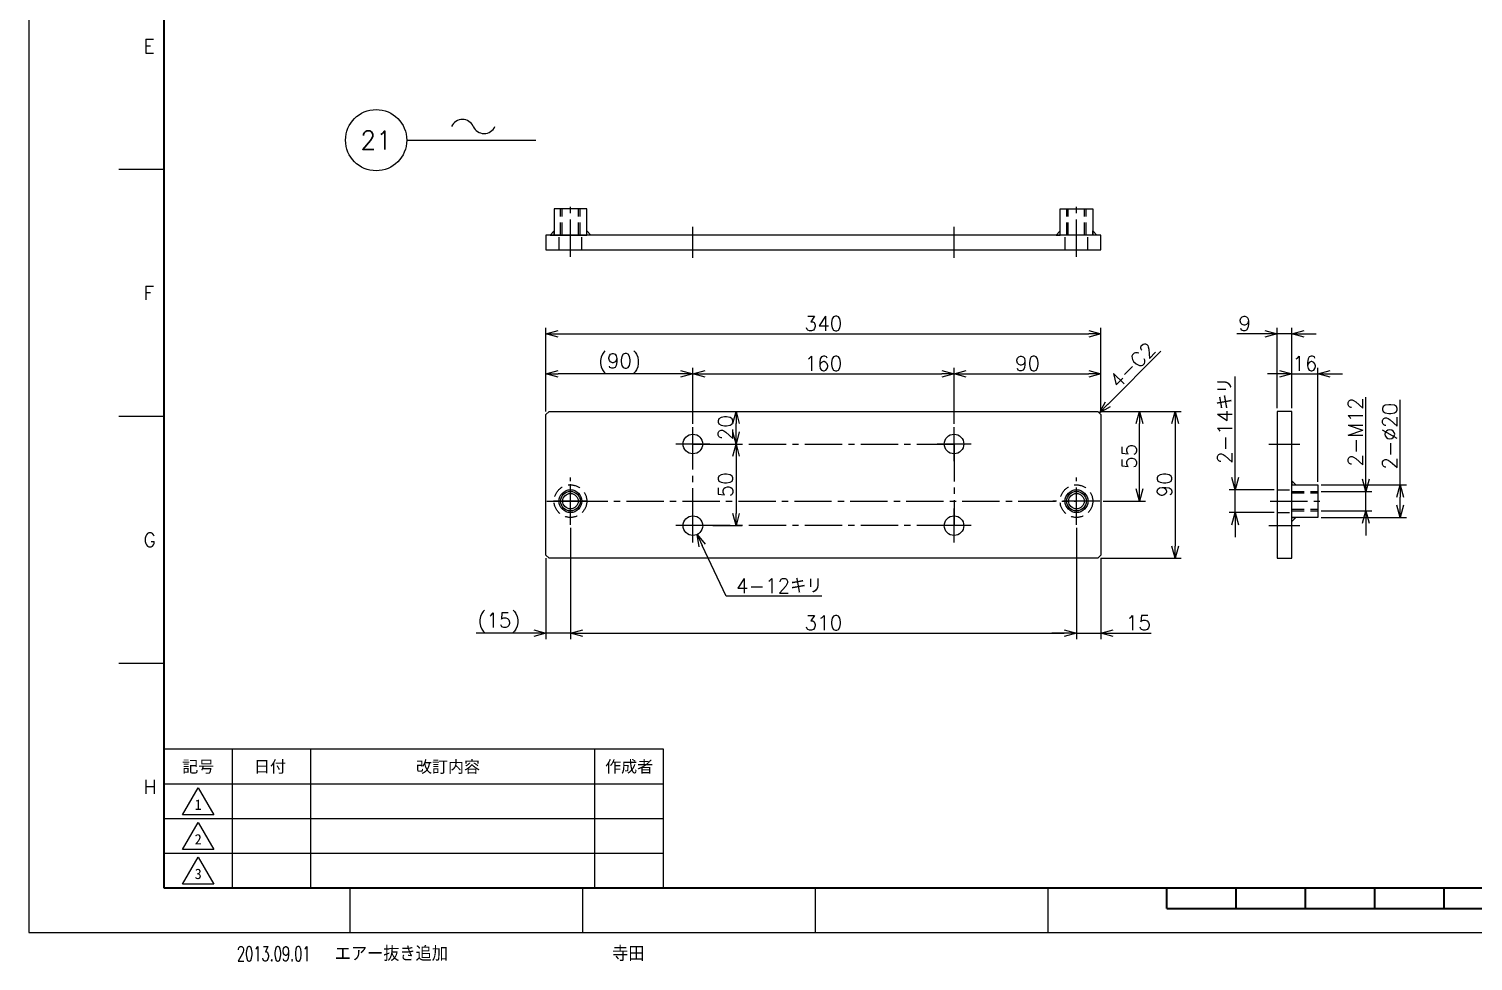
# Model space of a CAD drawing. Header units: millimetres. Extents: x 0 to 1764, y -17 to 1242.
# Drawn here: x 0 to 885, y -17 to 554 of the extents above; entities that cross this region are included whole.
import ezdxf
from ezdxf import colors
from ezdxf.entities.mleader import LeaderData, LeaderLine
from ezdxf.enums import TextEntityAlignment as Align
from ezdxf.math import Vec2, Vec3

# ---------------------------------------------------------------- set-up
doc = ezdxf.new("R2010")
doc.units = ezdxf.units.MM
doc.header["$LTSCALE"] = 1.2
doc.header["$PDMODE"] = 99
doc.header["$PDSIZE"] = 1
doc.linetypes.add('CENTER2', pattern=[28.575, 19.05, -3.175, 3.175, -3.175])
doc.linetypes.add('HIDDEN', pattern=[9.525, 6.35, -3.175])
for name, color, linetype, lineweight in [('04_HIDDEN', 2, 'HIDDEN', 13), ('05_CENTER', 4, 'CENTER2', 13), ('08_DIM', 3, 'Continuous', 13), ('90_FRAME', 5, 'Continuous', 35)]:
    doc.layers.add(name, color=color, linetype=linetype, lineweight=lineweight)
doc.layers.add('91_BLANK', color=5, linetype='Continuous', lineweight=0, plot=False)
doc.styles.add('KSS_TXT', font='txt.shx', dxfattribs={"bigfont": 'extfont2.shx'})
doc.styles.add('MS_G', font='MS Gothic.ttf')
doc.styles.get("Standard").update_dxf_attribs({"font": 'txt.shx', "bigfont": 'extfont2.shx'})
doc.styles.add('表題用', font='MS PGothic.ttf')
doc.dimstyles.new('KSS_DIM', dxfattribs={"dimscale": 3, "dimtxt": 3, "dimasz": 2.5, "dimexe": 1.25, "dimexo": 0.625, "dimtad": 1, "dimdsep": 46, "dimtxsty": 'KSS_TXT', "dimblk": 'OPEN30', "dimcen": 0, "dimazin": 2, "dimtfac": 0.75, "dimtmove": 0, "dimatfit": 3, "dimldrblk": 'OPEN30', "dimfxl": 1.25, "dimtolj": 1, "dimarcsym": 0})
doc.dimstyles.new('KSS_DIM$3', dxfattribs={"dimscale": 3, "dimtxt": 3, "dimasz": 2.5, "dimexe": 1.25, "dimexo": 0.625, "dimtad": 1, "dimtih": 1, "dimtoh": 1, "dimdsep": 46, "dimtxsty": 'KSS_TXT', "dimblk": 'OPEN30', "dimcen": 0, "dimazin": 2, "dimtfac": 0.75, "dimtofl": 0, "dimtmove": 0, "dimatfit": 3, "dimldrblk": 'OPEN30', "dimfxl": 1.25, "dimtolj": 1, "dimarcsym": 0})

# ---------------------------------------------------------------- blocks, each defined once
blk = doc.blocks.new('AM_BALLOON1')
at = {"transparency": 16777216}
blk.add_circle((0, 0), 5, dxfattribs=at)
blk.add_attdef('B_NUMBER', text='', height=3, dxfattribs=at).set_placement((0, 0), align=Align.MIDDLE_CENTER)
blk = doc.blocks.new('_OPEN')
at = {"color": 0, "linetype": 'ByBlock'}
for p, q in [((-1, 0.17), (0, 0)), ((0, 0), (-1, -0.17)), ((0, 0), (-1, 0))]:
    blk.add_line(p, q, dxfattribs=at)
blk = doc.blocks.new('M12Tz_1')
at = {"color": 0}
for radius in [6, 4.75]:
    blk.add_circle((0, 0), radius, dxfattribs=at)
at = {"layer": '05_CENTER'}
for p, q in [((0, -10.33), (0, 10.33)), ((10.33, 0), (-10.33, 0))]:
    blk.add_line(p, q, dxfattribs=at)
blk = doc.blocks.new('_Open30')
at = {"color": 0, "linetype": 'ByBlock', "lineweight": -2}
for p, q in [((-1, 0.27), (0, 0)), ((0, 0), (-1, -0.27)), ((0, 0), (-1, 0))]:
    blk.add_line(p, q, dxfattribs=at)
blk = doc.blocks.new('*D208')
at = {"layer": '08_DIM', "color": 0, "lineweight": -2, "transparency": 16777216}
for p, q in [((316.78, 319.15), (316.78, 346.02)), ((406.78, 311.56), (406.78, 346.02)), ((399.28, 342.27), (324.28, 342.27))]:
    blk.add_line(p, q, dxfattribs=at)
at = {"layer": 'Defpoints', "color": 0, "transparency": 16777216}
for p in [(316.78, 342.27), (316.78, 317.27), (406.78, 309.68)]:
    blk.add_point(p, dxfattribs=at)
at = {"layer": '08_DIM', "color": 0, "lineweight": -2, "transparency": 16777216, "xscale": 7.5, "yscale": 7.5, "zscale": 7.5, "rotation": 180}
blk.add_blockref('_Open30', (316.78, 342.27), dxfattribs=at)
at = {"layer": '08_DIM', "color": 0, "lineweight": -2, "transparency": 16777216, "xscale": 7.5, "yscale": 7.5, "zscale": 7.5}
blk.add_blockref('_Open30', (406.78, 342.27), dxfattribs=at)
at = {"layer": '08_DIM', "color": 0, "transparency": 16777216, "insert": (361.78, 348.65), "char_height": 9, "attachment_point": 5, "style": 'KSS_TXT'}
blk.add_mtext('\\A1;(90)', dxfattribs=at)
blk = doc.blocks.new('*D209')
at = {"layer": '08_DIM', "color": 0, "lineweight": -2, "transparency": 16777216}
for p, q in [((316.78, 319.15), (316.78, 370.51)), ((324.28, 366.76), (649.28, 366.76)), ((656.78, 319.15), (656.78, 370.51))]:
    blk.add_line(p, q, dxfattribs=at)
at = {"layer": 'Defpoints', "color": 0, "transparency": 16777216}
for p in [(656.78, 366.76), (316.78, 317.27), (656.78, 317.27)]:
    blk.add_point(p, dxfattribs=at)
at = {"layer": '08_DIM', "color": 0, "lineweight": -2, "transparency": 16777216, "xscale": 7.5, "yscale": 7.5, "zscale": 7.5, "rotation": 180}
blk.add_blockref('_Open30', (316.78, 366.76), dxfattribs=at)
at = {"layer": '08_DIM', "color": 0, "lineweight": -2, "transparency": 16777216, "xscale": 7.5, "yscale": 7.5, "zscale": 7.5}
blk.add_blockref('_Open30', (656.78, 366.76), dxfattribs=at)
at = {"layer": '08_DIM', "color": 0, "transparency": 16777216, "insert": (486.78, 373.13), "char_height": 9, "attachment_point": 5, "style": 'KSS_TXT'}
blk.add_mtext('\\A1;340', dxfattribs=at)
blk = doc.blocks.new('*D210')
at = {"layer": '08_DIM', "color": 0, "lineweight": -2, "transparency": 16777216}
for p, q in [((406.78, 311.56), (406.78, 346.02)), ((566.78, 311.56), (566.78, 346.02)), ((414.28, 342.27), (559.28, 342.27))]:
    blk.add_line(p, q, dxfattribs=at)
at = {"layer": 'Defpoints', "color": 0, "transparency": 16777216}
for p in [(566.78, 342.27), (406.78, 309.68), (566.78, 309.68)]:
    blk.add_point(p, dxfattribs=at)
at = {"layer": '08_DIM', "color": 0, "lineweight": -2, "transparency": 16777216, "xscale": 7.5, "yscale": 7.5, "zscale": 7.5, "rotation": 180}
blk.add_blockref('_Open30', (406.78, 342.27), dxfattribs=at)
at = {"layer": '08_DIM', "color": 0, "lineweight": -2, "transparency": 16777216, "xscale": 7.5, "yscale": 7.5, "zscale": 7.5}
blk.add_blockref('_Open30', (566.78, 342.27), dxfattribs=at)
at = {"layer": '08_DIM', "color": 0, "transparency": 16777216, "insert": (486.78, 348.65), "char_height": 9, "attachment_point": 5, "style": 'KSS_TXT'}
blk.add_mtext('\\A1;160', dxfattribs=at)
blk = doc.blocks.new('*D211')
at = {"layer": '08_DIM', "color": 0, "lineweight": -2, "transparency": 16777216}
for p, q in [((419.06, 319.27), (436.95, 319.27)), ((433.2, 306.77), (433.2, 311.77)), ((419.06, 299.27), (436.95, 299.27))]:
    blk.add_line(p, q, dxfattribs=at)
at = {"layer": 'Defpoints', "color": 0, "transparency": 16777216}
for p in [(417.19, 319.27), (433.2, 319.27), (417.19, 299.27)]:
    blk.add_point(p, dxfattribs=at)
at = {"layer": '08_DIM', "color": 0, "lineweight": -2, "transparency": 16777216, "xscale": 7.5, "yscale": 7.5, "zscale": 7.5}
for p, rotation in [((433.2, 319.27), 90), ((433.2, 299.27), 270)]:
    blk.add_blockref('_Open30', p, dxfattribs=dict(at, rotation=rotation))
at = {"layer": '08_DIM', "color": 0, "transparency": 16777216, "insert": (426.83, 309.27), "char_height": 9, "attachment_point": 5, "rotation": 90, "style": 'KSS_TXT'}
blk.add_mtext('\\A1;20', dxfattribs=at)
blk = doc.blocks.new('*D212')
at = {"layer": '08_DIM', "color": 0, "lineweight": -2, "transparency": 16777216}
for p, q in [((419.06, 299.27), (436.95, 299.27)), ((433.2, 291.77), (433.2, 256.77)), ((419.06, 249.27), (436.95, 249.27))]:
    blk.add_line(p, q, dxfattribs=at)
at = {"layer": 'Defpoints', "color": 0, "transparency": 16777216}
for p in [(417.19, 299.27), (417.19, 249.27), (433.2, 249.27)]:
    blk.add_point(p, dxfattribs=at)
at = {"layer": '08_DIM', "color": 0, "lineweight": -2, "transparency": 16777216, "xscale": 7.5, "yscale": 7.5, "zscale": 7.5}
for p, rotation in [((433.2, 299.27), 90), ((433.2, 249.27), 270)]:
    blk.add_blockref('_Open30', p, dxfattribs=dict(at, rotation=rotation))
at = {"layer": '08_DIM', "color": 0, "transparency": 16777216, "insert": (426.83, 274.27), "char_height": 9, "attachment_point": 5, "rotation": 90, "style": 'KSS_TXT'}
blk.add_mtext('\\A1;50', dxfattribs=at)
blk = doc.blocks.new('*D213')
at = {"layer": '08_DIM', "color": 0, "lineweight": -2, "transparency": 16777216}
for p, q in [((656.65, 319.27), (684.16, 319.27)), ((680.41, 271.77), (680.41, 311.77)), ((658.05, 264.27), (684.16, 264.27))]:
    blk.add_line(p, q, dxfattribs=at)
at = {"layer": 'Defpoints', "color": 0, "transparency": 16777216}
for p in [(654.78, 319.27), (680.41, 319.27), (656.18, 264.27)]:
    blk.add_point(p, dxfattribs=at)
at = {"layer": '08_DIM', "color": 0, "lineweight": -2, "transparency": 16777216, "xscale": 7.5, "yscale": 7.5, "zscale": 7.5}
for p, rotation in [((680.41, 319.27), 90), ((680.41, 264.27), 270)]:
    blk.add_blockref('_Open30', p, dxfattribs=dict(at, rotation=rotation))
at = {"layer": '08_DIM', "color": 0, "transparency": 16777216, "insert": (674.03, 291.77), "char_height": 9, "attachment_point": 5, "rotation": 90, "style": 'KSS_TXT'}
blk.add_mtext('\\A1;55', dxfattribs=at)
blk = doc.blocks.new('*D214')
at = {"layer": '08_DIM', "color": 0, "lineweight": -2, "transparency": 16777216}
for p, q in [((656.65, 319.27), (705.92, 319.27)), ((702.17, 311.77), (702.17, 236.77)), ((656.65, 229.27), (705.92, 229.27))]:
    blk.add_line(p, q, dxfattribs=at)
at = {"layer": 'Defpoints', "color": 0, "transparency": 16777216}
for p in [(654.78, 319.27), (654.78, 229.27), (702.17, 229.27)]:
    blk.add_point(p, dxfattribs=at)
at = {"layer": '08_DIM', "color": 0, "lineweight": -2, "transparency": 16777216, "xscale": 7.5, "yscale": 7.5, "zscale": 7.5}
for p, rotation in [((702.17, 319.27), 90), ((702.17, 229.27), 270)]:
    blk.add_blockref('_Open30', p, dxfattribs=dict(at, rotation=rotation))
at = {"layer": '08_DIM', "color": 0, "transparency": 16777216, "insert": (695.79, 274.27), "char_height": 9, "attachment_point": 5, "rotation": 90, "style": 'KSS_TXT'}
blk.add_mtext('\\A1;90', dxfattribs=at)
blk = doc.blocks.new('*D215')
at = {"layer": '08_DIM', "color": 0, "lineweight": -2, "transparency": 16777216}
for p, q in [((331.78, 247.99), (331.78, 179.7)), ((316.78, 229.4), (316.78, 179.7)), ((309.28, 183.45), (274.03, 183.45)), ((331.78, 183.45), (316.78, 183.45)), ((339.28, 183.45), (346.78, 183.45))]:
    blk.add_line(p, q, dxfattribs=at)
at = {"layer": 'Defpoints', "color": 0, "transparency": 16777216}
for p in [(331.78, 249.87), (316.78, 231.27), (316.78, 183.45)]:
    blk.add_point(p, dxfattribs=at)
at = {"layer": '08_DIM', "color": 0, "lineweight": -2, "transparency": 16777216, "xscale": 7.5, "yscale": 7.5, "zscale": 7.5}
blk.add_blockref('_Open30', (316.78, 183.45), dxfattribs=at)
at = {"layer": '08_DIM', "color": 0, "lineweight": -2, "transparency": 16777216, "xscale": 7.5, "yscale": 7.5, "zscale": 7.5, "rotation": 180}
blk.add_blockref('_Open30', (331.78, 183.45), dxfattribs=at)
at = {"layer": '08_DIM', "color": 0, "transparency": 16777216, "insert": (287.9, 189.82), "char_height": 9, "attachment_point": 5, "style": 'KSS_TXT'}
blk.add_mtext('\\A1;(15)', dxfattribs=at)
blk = doc.blocks.new('*D216')
at = {"layer": '08_DIM', "color": 0, "lineweight": -2, "transparency": 16777216}
for p, q in [((331.78, 247.99), (331.78, 179.7)), ((641.78, 247.99), (641.78, 179.7)), ((339.28, 183.45), (634.28, 183.45))]:
    blk.add_line(p, q, dxfattribs=at)
at = {"layer": 'Defpoints', "color": 0, "transparency": 16777216}
for p in [(331.78, 249.87), (641.78, 249.87), (641.78, 183.45)]:
    blk.add_point(p, dxfattribs=at)
at = {"layer": '08_DIM', "color": 0, "lineweight": -2, "transparency": 16777216, "xscale": 7.5, "yscale": 7.5, "zscale": 7.5, "rotation": 180}
blk.add_blockref('_Open30', (331.78, 183.45), dxfattribs=at)
at = {"layer": '08_DIM', "color": 0, "lineweight": -2, "transparency": 16777216, "xscale": 7.5, "yscale": 7.5, "zscale": 7.5}
blk.add_blockref('_Open30', (641.78, 183.45), dxfattribs=at)
at = {"layer": '08_DIM', "color": 0, "transparency": 16777216, "insert": (486.78, 189.82), "char_height": 9, "attachment_point": 5, "style": 'KSS_TXT'}
blk.add_mtext('\\A1;310', dxfattribs=at)
blk = doc.blocks.new('*D217')
at = {"layer": '08_DIM', "color": 0, "lineweight": -2, "transparency": 16777216}
for p, q in [((641.78, 247.99), (641.78, 179.7)), ((656.78, 229.4), (656.78, 179.7)), ((634.28, 183.45), (626.78, 183.45)), ((641.78, 183.45), (656.78, 183.45)), ((664.28, 183.45), (687.53, 183.45))]:
    blk.add_line(p, q, dxfattribs=at)
at = {"layer": 'Defpoints', "color": 0, "transparency": 16777216}
for p in [(641.78, 249.87), (656.78, 231.27), (656.78, 183.45)]:
    blk.add_point(p, dxfattribs=at)
at = {"layer": '08_DIM', "color": 0, "lineweight": -2, "transparency": 16777216, "xscale": 7.5, "yscale": 7.5, "zscale": 7.5}
blk.add_blockref('_Open30', (641.78, 183.45), dxfattribs=at)
at = {"layer": '08_DIM', "color": 0, "lineweight": -2, "transparency": 16777216, "xscale": 7.5, "yscale": 7.5, "zscale": 7.5, "rotation": 180}
blk.add_blockref('_Open30', (656.78, 183.45), dxfattribs=at)
at = {"layer": '08_DIM', "color": 0, "transparency": 16777216, "insert": (679.65, 189.82), "char_height": 9, "attachment_point": 5, "style": 'KSS_TXT'}
blk.add_mtext('\\A1;15', dxfattribs=at)
blk = doc.blocks.new('*D218')
at = {"layer": '08_DIM', "color": 0, "lineweight": -2, "transparency": 16777216}
for p, q in [((566.78, 311.56), (566.78, 346.02)), ((656.78, 319.15), (656.78, 346.02)), ((574.28, 342.27), (649.28, 342.27))]:
    blk.add_line(p, q, dxfattribs=at)
at = {"layer": 'Defpoints', "color": 0, "transparency": 16777216}
for p in [(656.78, 342.27), (566.78, 309.68), (656.78, 317.27)]:
    blk.add_point(p, dxfattribs=at)
at = {"layer": '08_DIM', "color": 0, "lineweight": -2, "transparency": 16777216, "xscale": 7.5, "yscale": 7.5, "zscale": 7.5, "rotation": 180}
blk.add_blockref('_Open30', (566.78, 342.27), dxfattribs=at)
at = {"layer": '08_DIM', "color": 0, "lineweight": -2, "transparency": 16777216, "xscale": 7.5, "yscale": 7.5, "zscale": 7.5}
blk.add_blockref('_Open30', (656.78, 342.27), dxfattribs=at)
at = {"layer": '08_DIM', "color": 0, "transparency": 16777216, "insert": (611.78, 348.65), "char_height": 9, "attachment_point": 5, "style": 'KSS_TXT'}
blk.add_mtext('\\A1;90', dxfattribs=at)
blk = doc.blocks.new('*D219')
at = {"layer": '08_DIM', "color": 0, "lineweight": -2, "transparency": 16777216}
for p, q in [((757.21, 366.76), (739.96, 366.76)), ((764.71, 321.15), (764.71, 370.51)), ((773.71, 366.76), (764.71, 366.76)), ((773.71, 321.15), (773.71, 370.51)), ((781.21, 366.76), (788.71, 366.76))]:
    blk.add_line(p, q, dxfattribs=at)
at = {"layer": 'Defpoints', "color": 0, "transparency": 16777216}
for p in [(764.71, 366.76), (764.71, 319.27), (773.71, 319.27)]:
    blk.add_point(p, dxfattribs=at)
at = {"layer": '08_DIM', "color": 0, "lineweight": -2, "transparency": 16777216, "xscale": 7.5, "yscale": 7.5, "zscale": 7.5}
blk.add_blockref('_Open30', (764.71, 366.76), dxfattribs=at)
at = {"layer": '08_DIM', "color": 0, "lineweight": -2, "transparency": 16777216, "xscale": 7.5, "yscale": 7.5, "zscale": 7.5, "rotation": 180}
blk.add_blockref('_Open30', (773.71, 366.76), dxfattribs=at)
at = {"layer": '08_DIM', "color": 0, "transparency": 16777216, "insert": (744.83, 373.13), "char_height": 9, "attachment_point": 5, "style": 'KSS_TXT'}
blk.add_mtext('\\A1;9', dxfattribs=at)
blk = doc.blocks.new('*D220')
at = {"layer": '08_DIM', "color": 0, "lineweight": -2, "transparency": 16777216}
for p, q in [((773.71, 321.15), (773.71, 346.02)), ((789.71, 276.15), (789.71, 346.02)), ((766.21, 342.27), (758.71, 342.27)), ((773.71, 342.27), (789.71, 342.27)), ((797.21, 342.27), (804.71, 342.27))]:
    blk.add_line(p, q, dxfattribs=at)
at = {"layer": 'Defpoints', "color": 0, "transparency": 16777216}
for p in [(789.71, 342.27), (773.71, 319.27), (789.71, 274.27)]:
    blk.add_point(p, dxfattribs=at)
at = {"layer": '08_DIM', "color": 0, "lineweight": -2, "transparency": 16777216, "xscale": 7.5, "yscale": 7.5, "zscale": 7.5}
blk.add_blockref('_Open30', (773.71, 342.27), dxfattribs=at)
at = {"layer": '08_DIM', "color": 0, "lineweight": -2, "transparency": 16777216, "xscale": 7.5, "yscale": 7.5, "zscale": 7.5, "rotation": 180}
blk.add_blockref('_Open30', (789.71, 342.27), dxfattribs=at)
at = {"layer": '08_DIM', "color": 0, "transparency": 16777216, "insert": (781.71, 348.65), "char_height": 9, "attachment_point": 5, "style": 'KSS_TXT'}
blk.add_mtext('\\A1;16', dxfattribs=at)
blk = doc.blocks.new('*D221')
at = {"layer": '08_DIM', "color": 0, "lineweight": -2, "transparency": 16777216}
for p, q in [((840.11, 274.27), (840.11, 326.4)), ((791.58, 274.27), (843.86, 274.27)), ((840.11, 261.77), (840.11, 266.77)), ((791.58, 254.27), (843.86, 254.27))]:
    blk.add_line(p, q, dxfattribs=at)
at = {"layer": 'Defpoints', "color": 0, "transparency": 16777216}
for p in [(789.71, 274.27), (840.11, 274.27), (789.71, 254.27)]:
    blk.add_point(p, dxfattribs=at)
at = {"layer": '08_DIM', "color": 0, "lineweight": -2, "transparency": 16777216, "xscale": 7.5, "yscale": 7.5, "zscale": 7.5}
for p, rotation in [((840.11, 274.27), 90), ((840.11, 254.27), 270)]:
    blk.add_blockref('_Open30', p, dxfattribs=dict(at, rotation=rotation))
at = {"layer": '08_DIM', "color": 0, "transparency": 16777216, "insert": (833.73, 304.08), "char_height": 9, "attachment_point": 5, "rotation": 90, "style": 'KSS_TXT'}
blk.add_mtext('\\A1;2-%%C20', dxfattribs=at)
blk = doc.blocks.new('*D222')
at = {"layer": '08_DIM', "color": 0, "lineweight": -2, "transparency": 16777216}
for p, q in [((739.01, 278.77), (739.01, 340.72)), ((762.83, 271.27), (735.26, 271.27)), ((739.01, 257.27), (739.01, 271.27)), ((762.83, 257.27), (735.26, 257.27)), ((739.01, 249.77), (739.01, 242.27))]:
    blk.add_line(p, q, dxfattribs=at)
at = {"layer": 'Defpoints', "color": 0, "transparency": 16777216}
for p in [(739.01, 271.27), (764.71, 271.27), (764.71, 257.27)]:
    blk.add_point(p, dxfattribs=at)
at = {"layer": '08_DIM', "color": 0, "lineweight": -2, "transparency": 16777216, "xscale": 7.5, "yscale": 7.5, "zscale": 7.5}
for p, rotation in [((739.01, 271.27), 270), ((739.01, 257.27), 90)]:
    blk.add_blockref('_Open30', p, dxfattribs=dict(at, rotation=rotation))
at = {"layer": '08_DIM', "color": 0, "transparency": 16777216, "insert": (732.64, 313.5), "char_height": 9, "attachment_point": 5, "rotation": 90, "style": 'KSS_TXT'}
blk.add_mtext('\\A1;2-14キリ', dxfattribs=at)
blk = doc.blocks.new('*D223')
at = {"layer": '08_DIM', "color": 0, "lineweight": -2, "transparency": 16777216}
for p, q in [((819.02, 277.77), (819.02, 328.02)), ((791.58, 270.27), (822.77, 270.27)), ((819.02, 258.27), (819.02, 270.27)), ((791.58, 258.27), (822.77, 258.27)), ((819.02, 250.77), (819.02, 243.27))]:
    blk.add_line(p, q, dxfattribs=at)
at = {"layer": 'Defpoints', "color": 0, "transparency": 16777216}
for p in [(789.71, 270.27), (819.02, 270.27), (789.71, 258.27)]:
    blk.add_point(p, dxfattribs=at)
at = {"layer": '08_DIM', "color": 0, "lineweight": -2, "transparency": 16777216, "xscale": 7.5, "yscale": 7.5, "zscale": 7.5}
for p, rotation in [((819.02, 270.27), 270), ((819.02, 258.27), 90)]:
    blk.add_blockref('_Open30', p, dxfattribs=dict(at, rotation=rotation))
at = {"layer": '08_DIM', "color": 0, "transparency": 16777216, "insert": (812.64, 306.65), "char_height": 9, "attachment_point": 5, "rotation": 90, "style": 'KSS_TXT'}
blk.add_mtext('\\A1;2-M12', dxfattribs=at)
blk = doc.blocks.new('*D224')
at = {"layer": '08_DIM', "color": 0, "lineweight": -2, "transparency": 16777216}
for p, q in [((427.19, 206.05), (412.54, 237.06)), ((485.76, 206.05), (427.19, 206.05))]:
    blk.add_line(p, q, dxfattribs=at)
at = {"layer": 'Defpoints', "color": 0, "transparency": 16777216}
for p in [(404.21, 254.7), (409.34, 243.85)]:
    blk.add_point(p, dxfattribs=at)
at = {"layer": '08_DIM', "color": 0, "lineweight": -2, "transparency": 16777216, "xscale": 7.5, "yscale": 7.5, "zscale": 7.5, "rotation": 115.2759060321255}
blk.add_blockref('_Open30', (409.34, 243.85), dxfattribs=at)
at = {"layer": '08_DIM', "color": 0, "transparency": 16777216, "insert": (459.66, 212.42), "char_height": 9, "attachment_point": 5, "style": 'KSS_TXT'}
blk.add_mtext('\\A1;4-12キリ', dxfattribs=at)
blk = doc.blocks.new('*D225')
at = {"layer": '08_DIM', "color": 0, "lineweight": -2, "transparency": 16777216}
blk.add_line((661.08, 323.57), (693.55, 356.05), dxfattribs=at)
at = {"layer": 'Defpoints', "color": 0, "transparency": 16777216}
for p in [(692.34, 354.83), (692.34, 354.83), (655.78, 318.27)]:
    blk.add_point(p, dxfattribs=at)
at = {"layer": '08_DIM', "color": 0, "lineweight": -2, "transparency": 16777216, "xscale": 7.5, "yscale": 7.5, "zscale": 7.5, "rotation": 225}
blk.add_blockref('_Open30', (655.78, 318.27), dxfattribs=at)
at = {"layer": '08_DIM', "color": 0, "transparency": 16777216, "insert": (676.05, 347.56), "char_height": 9, "attachment_point": 5, "rotation": 45, "style": 'KSS_TXT'}
blk.add_mtext('\\A1;4-C2', dxfattribs=at)
blk = doc.blocks.new('p1ba05')
for centre, start, end in [((-2.95, 0.29), 24.2276, 155.5758), ((0, 1.62), 204.2276, 335.5758)]:
    blk.add_arc(centre, 1.62, start, end)

msp = doc.modelspace()

# ---------------------------------------------------------------- linework, layer by layer
at = {"color": 0}
for points in [[(341.776, 443.245), (321.776, 443.245), (321.776, 427.245), (341.776, 427.245)], [(631.776, 443.245), (651.776, 443.245), (651.776, 427.245), (631.776, 427.245)], [(316.776, 418.245), (656.776, 418.245), (656.776, 427.245), (316.776, 427.245)], [(316.776, 317.271), (318.776, 319.271), (654.776, 319.271), (656.776, 317.271), (656.776, 231.271), (654.776, 229.271), (318.776, 229.271), (316.776, 231.271)], [(764.706, 229.271), (773.706, 229.271), (773.706, 319.271), (764.706, 319.271)], [(789.706, 274.271), (789.706, 254.271), (773.706, 254.271), (773.706, 274.271)]]:
    msp.add_lwpolyline(points, close=True, dxfattribs=at)
at = {"color": 3}
for points in [[(321.776, 427.245), (321.776, 429.745), (321.776, 429.745), (319.276, 427.245)], [(341.776, 427.245), (341.776, 429.745), (341.776, 429.745), (344.276, 427.245)], [(631.776, 427.245), (631.776, 429.745), (631.776, 429.745), (629.276, 427.245)], [(651.776, 427.245), (651.776, 429.745), (651.776, 429.745), (654.276, 427.245)], [(773.706, 274.271), (776.206, 274.271), (776.206, 274.271), (773.706, 276.771)], [(773.706, 254.271), (776.206, 254.271), (776.206, 254.271), (773.706, 251.771)]]:
    msp.add_lwpolyline(points, close=True, dxfattribs=at)
at = {"color": 0}
for centre, radius in [((406.776, 299.271), 6), ((566.776, 299.271), 6), ((331.776, 264.271), 7), ((331.776, 264.271), 6), ((331.776, 264.271), 4.75), ((641.776, 264.271), 7), ((641.776, 264.271), 6), ((641.776, 264.271), 4.75), ((406.776, 249.271), 6), ((566.776, 249.271), 6)]:
    msp.add_circle(centre, radius, dxfattribs=at)
at = {"layer": '04_HIDDEN'}
for p, q in [((325.776, 427.245), (325.776, 443.245)), ((326.776, 427.245), (326.776, 443.245)), ((336.776, 427.245), (336.776, 443.245)), ((337.776, 427.245), (337.776, 443.245)), ((635.776, 427.245), (635.776, 443.245)), ((636.776, 427.245), (636.776, 443.245)), ((646.776, 427.245), (646.776, 443.245)), ((647.776, 427.245), (647.776, 443.245)), ((324.776, 418.245), (324.776, 427.245)), ((338.776, 418.245), (338.776, 427.245)), ((634.776, 418.245), (634.776, 427.245)), ((648.776, 418.245), (648.776, 427.245)), ((764.706, 271.271), (773.706, 271.271)), ((773.706, 270.271), (789.706, 270.271)), ((773.706, 269.271), (789.706, 269.271)), ((764.706, 257.271), (773.706, 257.271)), ((773.706, 259.271), (789.706, 259.271)), ((773.706, 258.271), (789.706, 258.271))]:
    msp.add_line(p, q, dxfattribs=at)
for centre in [(331.776, 264.271), (641.776, 264.271)]:
    msp.add_circle(centre, 10, dxfattribs=at)
at = {"layer": '05_CENTER'}
for p, q in [((331.776, 413.985), (331.776, 448.245)), ((641.776, 413.985), (641.776, 448.245)), ((406.776, 413.245), (406.776, 432.245)), ((566.776, 413.245), (566.776, 432.245)), ((406.776, 288.861), (406.776, 309.681)), ((566.776, 288.861), (566.776, 309.681)), ((417.186, 299.271), (396.366, 299.271)), ((577.186, 299.271), (556.366, 299.271)), ((759.706, 299.271), (778.706, 299.271)), ((331.776, 249.869), (331.776, 278.672)), ((641.776, 249.869), (641.776, 278.672)), ((317.375, 264.271), (346.177, 264.271)), ((331.776, 264.271), (641.776, 264.271)), ((406.776, 238.861), (406.776, 259.681)), ((566.776, 238.861), (566.776, 259.681)), ((656.177, 264.271), (627.375, 264.271)), ((760.446, 264.271), (794.706, 264.271)), ((417.186, 249.271), (396.366, 249.271)), ((577.186, 249.271), (556.366, 249.271)), ((759.706, 249.271), (778.706, 249.271))]:
    msp.add_line(p, q, dxfattribs=at)
msp.add_lwpolyline([(406.776, 299.271), (566.776, 299.271), (566.776, 249.271), (406.776, 249.271)], close=True, dxfattribs=at)
at = {"layer": '08_DIM'}
msp.add_line((231.503, 485.347), (310.613, 485.347), dxfattribs=at)
at = {"layer": '90_FRAME', "color": 4, "lineweight": 13}
for p, q in [((82.742, 467.394), (55.133, 467.394)), ((82.742, 316.17), (55.133, 316.17)), ((82.742, 164.946), (55.133, 164.946)), ((196.76, 0), (196.76, 27.485)), ((339.328, 0), (339.328, 27.485)), ((481.896, 0), (481.896, 27.485)), ((624.464, 0), (624.464, 27.485))]:
    msp.add_line(p, q, dxfattribs=at)
at = {"layer": '90_FRAME', "color": 0, "lineweight": 13}
for p, q in [((124.742, 27.485), (124.742, 112.343)), ((172.742, 27.485), (172.742, 112.343)), ((346.742, 27.485), (346.742, 112.343)), ((82.742, 69.914), (388.742, 69.914)), ((82.742, 48.7), (388.742, 48.7))]:
    msp.add_line(p, q, dxfattribs=at)
at = {"layer": '90_FRAME', "color": 0, "lineweight": 25}
msp.add_line((82.742, 91.128), (388.742, 91.128), dxfattribs=at)
at = {"layer": '90_FRAME'}
for p, q in [((697.224, 14.743), (697.224, 27.485)), ((739.699, 14.743), (739.699, 27.485)), ((782.175, 14.743), (782.175, 27.485)), ((824.65, 14.743), (824.65, 27.485)), ((867.125, 14.743), (867.125, 27.485)), ((697.224, 14.743), (1121.977, 14.743))]:
    msp.add_line(p, q, dxfattribs=at)
msp.add_lwpolyline([(82.742, 27.485), (1736.459, 27.485), (1736.459, 1209.75), (82.742, 1209.75)], close=True, dxfattribs=at)
at = {"layer": '90_FRAME', "color": 0, "lineweight": 25}
msp.add_lwpolyline([(82.742, 27.485), (388.742, 27.485), (388.742, 112.343), (82.742, 112.343)], close=True, dxfattribs=at)
at = {"layer": '90_FRAME', "color": 0, "lineweight": 13}
for points in [[(94.195, 72.167), (103.742, 88.702), (113.288, 72.167), (94.195, 72.167)], [(94.195, 50.953), (103.742, 67.488), (113.288, 50.953), (94.195, 50.953)], [(94.195, 29.739), (103.742, 46.274), (113.288, 29.739), (94.195, 29.739)]]:
    msp.add_lwpolyline(points, dxfattribs=at)
at = {"layer": '91_BLANK'}
msp.add_lwpolyline([(0, 0), (1764.068, 0), (1764.068, 1241.619), (0, 1241.619)], close=True, dxfattribs=at)

# ---------------------------------------------------------------- block references
msp.add_blockref('M12Tz_1', (331.776, 264.271))
at = {"layer": '08_DIM', "xscale": 4.5, "yscale": 4.5, "zscale": 4.5}
msp.add_blockref('p1ba05', (278.854, 489.45), dxfattribs=at)

# ---------------------------------------------------------------- texts
at = {"layer": '90_FRAME', "color": 0, "lineweight": 13, "style": 'KSS_TXT'}
for s, p in [('E', (70.199, 543.006)), ('F', (70.199, 391.782)), ('G', (70.199, 240.558)), ('H', (70.199, 89.334))]:
    msp.add_text(s, height=8.52, dxfattribs=at).set_placement(p, align=Align.MIDDLE_LEFT)
at = {"layer": '90_FRAME', "color": 0, "style": '表題用'}
for s, p in [('日付', (147.711, 101.735)), ('作成者', (367.742, 101.735)), ('記号', (103.742, 101.735))]:
    msp.add_text(s, height=7.2, dxfattribs=at).set_placement(p, align=Align.MIDDLE_CENTER)
msp.add_text('改訂内容', height=7.2, dxfattribs=at).set_placement((256.742, 101.735), align=Align.MIDDLE)
at = {"layer": '90_FRAME', "color": 0, "lineweight": 13, "style": 'MS_G'}
for s, p in [('1', (103.742, 78.4)), ('2', (103.742, 57.185)), ('3', (103.742, 35.971))]:
    msp.add_text(s, height=6.364, dxfattribs=at).set_placement(p, align=Align.MIDDLE)
at = {"layer": '90_FRAME', "color": 3, "lineweight": 13, "width": 0.65}
msp.add_text('2013.09.01', height=9, dxfattribs=at).set_placement((127.43, -17.392))
at = {"layer": '90_FRAME', "color": 3, "lineweight": 13}
for s, p in [('エアー抜き追加', (187.405, -17.392)), ('寺田', (357.315, -17.392))]:
    msp.add_text(s, height=9, dxfattribs=at).set_placement(p)

# ---------------------------------------------------------------- dimensions: what is measured, and where the dimension line sits
at = {"layer": '08_DIM'}
for base, p1, p2, picture, middle in [((656.776, 366.76), (316.776, 317.271), (656.776, 317.271), '*D209', (486.776, 373.135)), ((764.706, 366.76), (773.706, 319.271), (764.706, 319.271), '*D219', (744.831, 373.135)), ((566.776, 342.275), (406.776, 309.681), (566.776, 309.681), '*D210', (486.776, 348.65)), ((656.776, 342.275), (566.776, 309.681), (656.776, 317.271), '*D218', (611.776, 348.65)), ((789.706, 342.275), (773.706, 319.271), (789.706, 274.271), '*D220', (781.706, 348.65)), ((641.776, 183.445), (331.776, 249.869), (641.776, 249.869), '*D216', (486.776, 189.82)), ((656.776, 183.445), (641.776, 249.869), (656.776, 231.271), '*D217', (679.651, 189.82))]:
    dim = msp.add_linear_dim(base=base, p1=p1, p2=p2, dimstyle='KSS_DIM', override={"dimarcsym": 1}, dxfattribs=at)
    dim.commit()
    dim.dimension.update_dxf_attribs({"geometry": picture, "text_midpoint": middle})
for base, p1, p2, picture, middle in [((316.776, 342.275), (406.776, 309.681), (316.776, 317.271), '*D208', (361.776, 348.65)), ((316.776, 183.445), (331.776, 249.869), (316.776, 231.271), '*D215', (287.901, 189.82))]:
    dim = msp.add_linear_dim(base=base, p1=p1, p2=p2, text='(<>)', dimstyle='KSS_DIM', override={"dimarcsym": 1}, dxfattribs=at)
    dim.commit()
    dim.dimension.update_dxf_attribs({"geometry": picture, "text_midpoint": middle})
dim = msp.add_linear_dim(base=(692.339, 354.834), p1=(655.776, 318.271), p2=(692.339, 354.834), angle=45, text='4-C2', dimstyle='KSS_DIM', override={"dimse1": 1, "dimse2": 1, "dimsd2": 1, "dimarcsym": 1}, dxfattribs=at)
dim.commit()
dim.dimension.update_dxf_attribs({"geometry": '*D225', "text_midpoint": (680.561, 343.056), "dimtype": 161})
for base, p1, p2, text, picture, middle in [((739.012, 271.271), (764.706, 257.271), (764.706, 271.271), '2-<>キリ', '*D222', (732.637, 313.496)), ((819.016, 270.271), (789.706, 258.271), (789.706, 270.271), '2-M<>', '*D223', (812.641, 306.646)), ((840.107, 274.271), (789.706, 254.271), (789.706, 274.271), '2-%%C<>', '*D221', (833.732, 304.083))]:
    dim = msp.add_linear_dim(base=base, p1=p1, p2=p2, angle=90, text=text, dimstyle='KSS_DIM', override={"dimarcsym": 1}, dxfattribs=at)
    dim.commit()
    dim.dimension.update_dxf_attribs({"geometry": picture, "text_midpoint": middle})
for base, p1, p2, picture, middle in [((433.205, 319.271), (417.186, 299.271), (417.186, 319.271), '*D211', (426.83, 309.271)), ((680.406, 319.271), (656.177, 264.271), (654.776, 319.271), '*D213', (674.031, 291.771)), ((702.165, 229.271), (654.776, 319.271), (654.776, 229.271), '*D214', (695.79, 274.271)), ((433.205, 249.271), (417.186, 299.271), (417.186, 249.271), '*D212', (426.83, 274.271))]:
    dim = msp.add_linear_dim(base=base, p1=p1, p2=p2, angle=90, dimstyle='KSS_DIM', override={"dimarcsym": 1}, dxfattribs=at)
    dim.commit()
    dim.dimension.update_dxf_attribs({"geometry": picture, "text_midpoint": middle})
dim = msp.add_diameter_dim_2p(p1=(404.214, 254.696), p2=(409.338, 243.845), text='4-<>キリ', dimstyle='KSS_DIM$3', override={"dimpost": '<>', "dimtix": 1, "dimarcsym": 1}, dxfattribs=at)
dim.commit()
dim.dimension.update_dxf_attribs({"geometry": '*D224', "text_midpoint": (459.66, 206.047), "dimtype": 163})

# ---------------------------------------------------------------- leaders
ml = msp.add_multileader_block('Standard', dxfattribs=at)
ml.set_content('AM_BALLOON1', color=256, scale=3.75)
ml.set_attribute('B_NUMBER', '19', width=0)
ml.set_leader_properties(color=256, linetype='ByLayer', lineweight=-1)
ml.set_arrow_properties(name='OPEN')
ml.build(insert=Vec2(0, 0))
ml.multileader.update_dxf_attribs({"leader_type": 0, "has_dogleg": 0, "text_right_attachment_type": 6, "dogleg_length": 0, "arrow_head_size": 7.5, "scale": 2.5, "block_connection_type": 1})
ctx = ml.context
ctx.base_point, ctx.scale, ctx.char_height, ctx.arrow_head_size, ctx.landing_gap_size, ctx.plane_origin = Vec3(265.49, 1058.613), 2.5, 15, 7.5, 7.5, Vec3(265.49, 1058.613)
ctx.right_attachment, ctx.attachment_type = 6, 1
notes = []
notes.append((ctx, [(0, (0, 0, 0), (0, 0), (1, 0), 1, [])]))
ctx.block.insert = Vec3(265.49, 1058.613)
ml = msp.add_multileader_block('Standard', dxfattribs=at)
ml.set_content('AM_BALLOON1', color=256, scale=3.75)
ml.set_attribute('B_NUMBER', '20', width=0)
ml.set_leader_properties(color=256, linetype='ByLayer', lineweight=-1)
ml.set_arrow_properties(name='OPEN')
ml.build(insert=Vec2(0, 0))
ml.multileader.update_dxf_attribs({"leader_type": 0, "has_dogleg": 0, "text_right_attachment_type": 6, "dogleg_length": 0, "arrow_head_size": 7.5, "scale": 2.5, "block_connection_type": 1})
ctx = ml.context
ctx.base_point, ctx.scale, ctx.char_height, ctx.arrow_head_size, ctx.landing_gap_size, ctx.plane_origin = Vec3(988.724, 1058.613), 2.5, 15, 7.5, 7.5, Vec3(988.724, 1058.613)
ctx.right_attachment, ctx.attachment_type = 6, 1
notes.append((ctx, [(0, (0, 0, 0), (0, 0), (1, 0), 1, [])]))
ctx.block.insert = Vec3(988.724, 1058.613)
ml = msp.add_multileader_block('Standard', dxfattribs=at)
ml.set_content('AM_BALLOON1', color=256, scale=3.75)
ml.set_attribute('B_NUMBER', '21', width=0)
ml.set_leader_properties(color=256, linetype='ByLayer', lineweight=-1)
ml.set_arrow_properties(name='OPEN')
ml.build(insert=Vec2(0, 0))
ml.multileader.update_dxf_attribs({"leader_type": 0, "has_dogleg": 0, "text_right_attachment_type": 6, "dogleg_length": 0, "arrow_head_size": 7.5, "scale": 2.5, "block_connection_type": 1})
ctx = ml.context
ctx.base_point, ctx.scale, ctx.char_height, ctx.arrow_head_size, ctx.landing_gap_size, ctx.plane_origin = Vec3(212.731, 485.362), 2.5, 15, 7.5, 7.5, Vec3(212.731, 485.362)
ctx.right_attachment, ctx.attachment_type = 6, 1
notes.append((ctx, [(0, (0, 0, 0), (0, 0), (1, 0), 1, [])]))
ctx.block.insert = Vec3(212.731, 485.362)
ml = msp.add_multileader_block('Standard', dxfattribs=at)
ml.set_content('AM_BALLOON1', color=256, scale=3.75)
ml.set_attribute('B_NUMBER', '22', width=0)
ml.set_leader_properties(color=256, linetype='ByLayer', lineweight=-1)
ml.set_arrow_properties(name='OPEN')
ml.build(insert=Vec2(0, 0))
ml.multileader.update_dxf_attribs({"leader_type": 0, "has_dogleg": 0, "text_right_attachment_type": 6, "dogleg_length": 0, "arrow_head_size": 7.5, "scale": 2.5, "block_connection_type": 1})
ctx = ml.context
ctx.base_point, ctx.scale, ctx.char_height, ctx.arrow_head_size, ctx.landing_gap_size, ctx.plane_origin = Vec3(950.166, 409.097), 2.5, 15, 7.5, 7.5, Vec3(950.166, 409.097)
ctx.right_attachment, ctx.attachment_type = 6, 1
notes.append((ctx, [(0, (0, 0, 0), (0, 0), (1, 0), 1, [])]))
ctx.block.insert = Vec3(950.166, 409.097)
for ctx, leaders in notes:
    for number, flags, end, landing, length, lines in leaders:
        leader = LeaderData()
        leader.index, (leader.has_last_leader_line, leader.has_dogleg_vector, leader.attachment_direction) = number, flags
        leader.last_leader_point, leader.dogleg_vector, leader.dogleg_length = Vec3(end), Vec3(landing), length
        for number, points, colour, breaks in lines:
            line = LeaderLine()
            line.index, line.vertices, line.color, line.breaks = number, Vec3.list(points), colors.encode_raw_color(colour), breaks
            leader.lines.append(line)
        ctx.leaders.append(leader)

doc.saveas('drawing.dxf')
